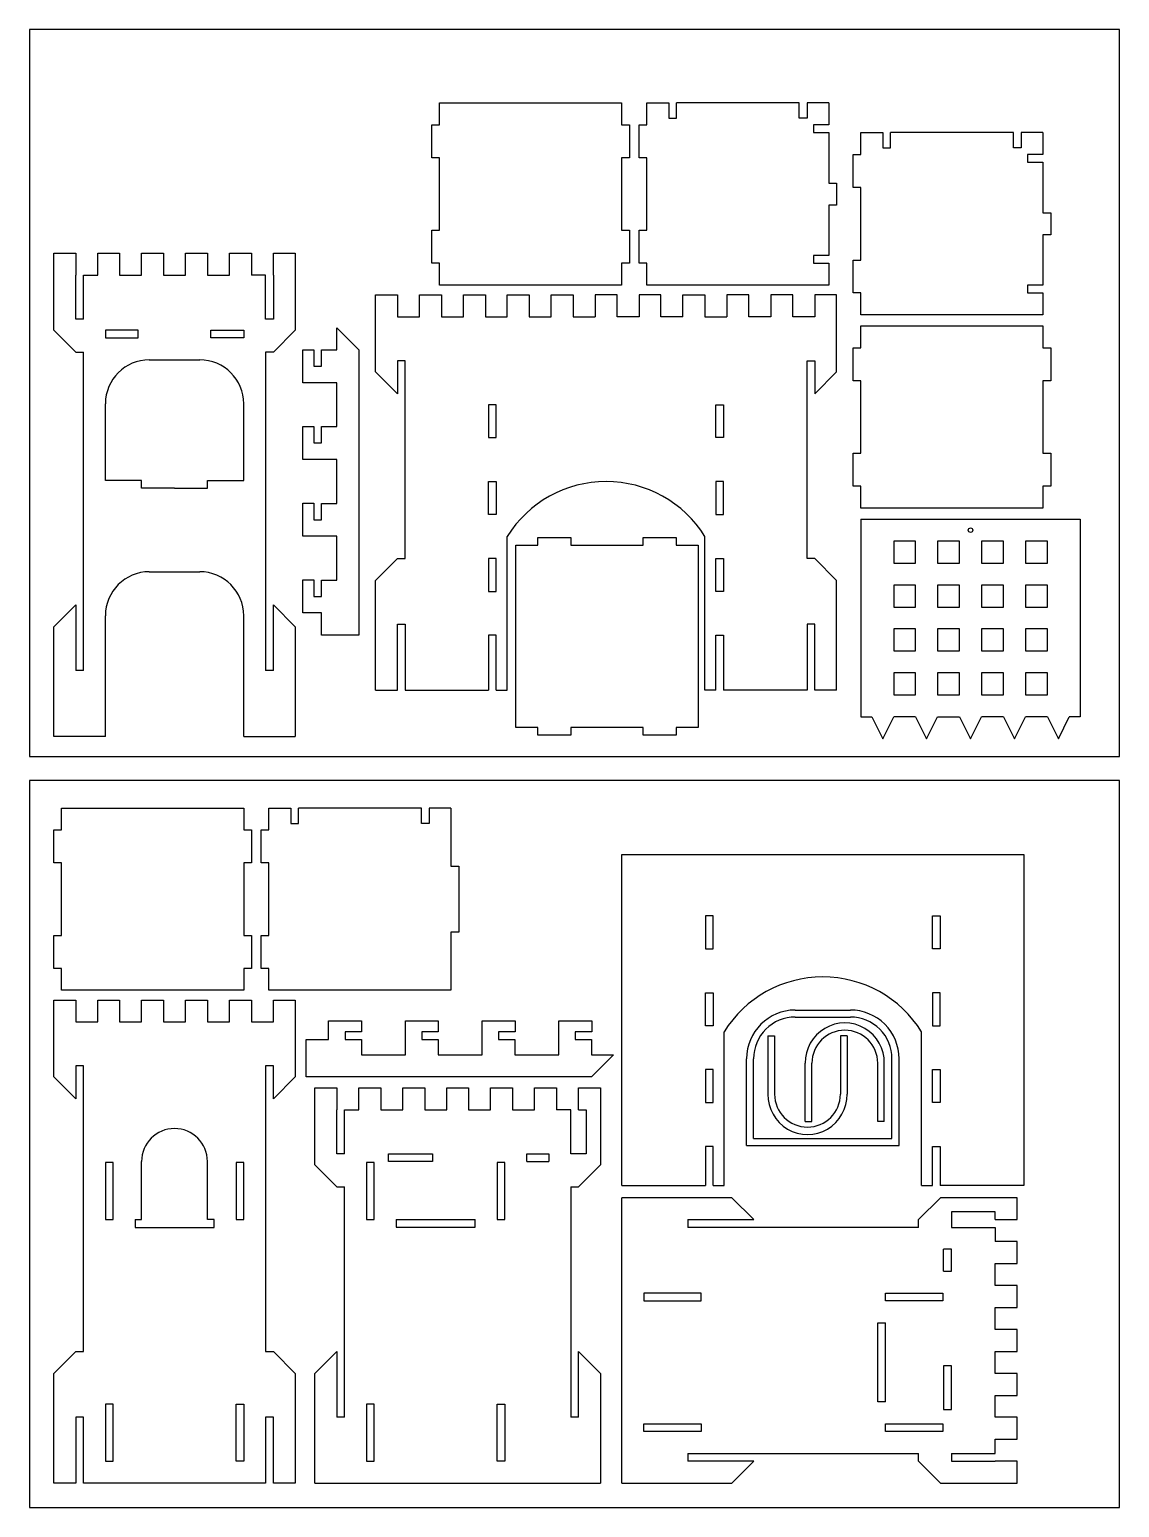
# Model space of a CAD drawing. Header units: millimetres. Extents: x 0 to 2173, y 0 to 1684.
# Drawn here: x 1465 to 2173, y 0 to 961 of the extents above; entities that cross this region are included whole.
import ezdxf

# ---------------------------------------------------------------- set-up
doc = ezdxf.new("R2010")
doc.units = ezdxf.units.MM
doc.layers.get('0').update_dxf_attribs({"color": 1})
doc.layers.add('Marco', color=5, linetype='Continuous')

msp = doc.modelspace()

# ---------------------------------------------------------------- linework, layer by layer
for p, q in [((1731.06, 898.7), (1731.06, 912.98)), ((1731.06, 912.98), (1849.56, 912.98)), ((1849.56, 912.98), (1849.56, 898.7)), ((1865.85, 898.7), (1865.85, 912.98)), ((1865.85, 912.98), (1880.13, 912.98)), ((1880.13, 912.98), (1880.13, 902.99)), ((1885.12, 902.99), (1885.12, 912.98)), ((1965.07, 912.98), (1885.12, 912.98)), ((1965.07, 902.99), (1965.07, 912.98)), ((1984.35, 912.98), (1970.07, 912.98)), ((1970.07, 912.98), (1970.07, 902.99)), ((1984.35, 912.98), (1984.35, 898.7)), ((1726.06, 877.29), (1726.06, 898.7)), ((1726.06, 898.7), (1731.06, 898.7)), ((1849.56, 898.7), (1854.55, 898.7)), ((1854.55, 898.7), (1854.55, 877.29)), ((1860.85, 877.29), (1860.85, 898.7)), ((1860.85, 898.7), (1865.85, 898.7)), ((1880.13, 902.99), (1885.12, 902.99)), ((1970.07, 902.99), (1965.07, 902.99)), ((1984.35, 898.7), (1974.35, 898.7)), ((1974.35, 898.7), (1974.35, 893.71)), ((1974.35, 893.71), (1984.35, 893.71)), ((1984.35, 893.71), (1984.35, 860.87)), ((2005, 879.37), (2005, 893.65)), ((2005, 893.65), (2019.28, 893.65)), ((2019.28, 893.65), (2019.28, 883.65)), ((2024.28, 883.65), (2024.28, 893.65)), ((2104.23, 893.65), (2024.28, 893.65)), ((2104.23, 883.65), (2104.23, 893.65)), ((2123.5, 893.65), (2109.22, 893.65)), ((2109.22, 893.65), (2109.22, 883.65)), ((2123.5, 893.65), (2123.5, 879.37)), ((1731.06, 877.29), (1726.06, 877.29)), ((1731.06, 830.18), (1731.06, 877.29)), ((1854.55, 877.29), (1849.56, 877.29)), ((1849.56, 877.29), (1849.56, 830.18)), ((1865.85, 877.29), (1860.85, 877.29)), ((1865.85, 830.18), (1865.85, 877.29)), ((2000.01, 857.95), (2000.01, 879.37)), ((2000.01, 879.37), (2005, 879.37)), ((2019.28, 883.65), (2024.28, 883.65)), ((2109.22, 883.65), (2104.23, 883.65)), ((2123.5, 879.37), (2113.51, 879.37)), ((2113.51, 879.37), (2113.51, 874.37)), ((2113.51, 874.37), (2123.5, 874.37)), ((2123.5, 874.37), (2123.5, 841.54)), ((1984.35, 860.87), (1989.34, 860.87)), ((1989.34, 860.87), (1989.34, 846.59)), ((2005, 857.95), (2000.01, 857.95)), ((2005, 810.84), (2005, 857.95)), ((1989.34, 846.59), (1984.35, 846.59)), ((1984.35, 846.59), (1984.35, 813.76)), ((2123.5, 841.54), (2128.5, 841.54)), ((2128.5, 841.54), (2128.5, 827.26)), ((1726.06, 808.76), (1726.06, 830.18)), ((1726.06, 830.18), (1731.06, 830.18)), ((1849.56, 830.18), (1854.55, 830.18)), ((1854.55, 830.18), (1854.55, 808.76)), ((1860.85, 808.76), (1860.85, 830.18)), ((1860.85, 830.18), (1865.85, 830.18)), ((2128.5, 827.26), (2123.5, 827.26)), ((2123.5, 827.26), (2123.5, 794.42)), ((1480.31, 765.24), (1480.31, 815.21)), ((1480.31, 815.21), (1494.59, 815.21)), ((1494.59, 815.21), (1494.59, 800.93)), ((1508.87, 800.93), (1508.87, 815.21)), ((1508.87, 815.21), (1523.14, 815.21)), ((1523.14, 815.21), (1523.14, 800.93)), ((1537.42, 800.93), (1537.42, 815.21)), ((1537.42, 815.21), (1551.7, 815.21)), ((1551.7, 815.21), (1551.7, 800.93)), ((1565.97, 800.93), (1565.97, 815.21)), ((1565.97, 815.21), (1580.25, 815.21)), ((1580.25, 815.21), (1580.25, 800.93)), ((1594.53, 800.93), (1594.53, 815.21)), ((1594.53, 815.21), (1608.8, 815.21)), ((1608.8, 815.21), (1608.8, 800.93)), ((1623.08, 800.93), (1623.08, 815.21)), ((1623.08, 815.21), (1637.36, 815.21)), ((1637.36, 815.21), (1637.36, 765.24)), ((1731.06, 808.76), (1726.06, 808.76)), ((1731.06, 794.48), (1731.06, 808.76)), ((1854.55, 808.76), (1849.56, 808.76)), ((1849.56, 808.76), (1849.56, 794.48)), ((1865.85, 808.76), (1860.85, 808.76)), ((1865.85, 794.48), (1865.85, 808.76)), ((1984.35, 813.76), (1974.35, 813.76)), ((1974.35, 813.76), (1974.35, 808.76)), ((1974.35, 808.76), (1984.35, 808.76)), ((1984.35, 808.76), (1984.35, 794.48)), ((2000.01, 789.43), (2000.01, 810.84)), ((2000.01, 810.84), (2005, 810.84)), ((1494.59, 772.38), (1494.59, 800.93)), ((1499.59, 772.38), (1499.59, 800.93)), ((1499.59, 800.93), (1508.87, 800.93)), ((1523.14, 800.93), (1537.42, 800.93)), ((1551.7, 800.93), (1565.97, 800.93)), ((1580.25, 800.93), (1594.53, 800.93)), ((1618.08, 800.93), (1608.8, 800.93)), ((1618.08, 772.38), (1618.08, 800.93)), ((1623.08, 800.93), (1623.08, 772.38)), ((1689.53, 738.22), (1689.53, 788.19)), ((1689.53, 788.19), (1703.81, 788.19)), ((1703.81, 788.19), (1703.81, 773.91)), ((1718.09, 773.91), (1718.09, 788.19)), ((1718.09, 788.19), (1732.36, 788.19)), ((1849.56, 794.48), (1731.06, 794.48)), ((1732.36, 788.19), (1732.36, 773.91)), ((1746.64, 773.91), (1746.64, 788.19)), ((1746.64, 788.19), (1760.92, 788.19)), ((1760.92, 788.19), (1760.92, 773.91)), ((1775.19, 773.91), (1775.19, 788.19)), ((1775.19, 788.19), (1789.47, 788.19)), ((1789.47, 788.19), (1789.47, 773.91)), ((1803.75, 773.91), (1803.75, 788.19)), ((1803.75, 788.19), (1818.02, 788.19)), ((1818.02, 788.19), (1818.02, 773.91)), ((1846.58, 788.19), (1832.3, 788.19)), ((1832.3, 788.19), (1832.3, 773.91)), ((1846.58, 773.91), (1846.58, 788.19)), ((1875.13, 788.19), (1860.85, 788.19)), ((1860.85, 788.19), (1860.85, 773.91)), ((1984.35, 794.48), (1865.85, 794.48)), ((1875.13, 773.91), (1875.13, 788.19)), ((1889.41, 773.91), (1889.41, 788.19)), ((1889.41, 788.19), (1903.68, 788.19)), ((1903.68, 788.19), (1903.68, 773.91)), ((1932.24, 788.19), (1917.96, 788.19)), ((1917.96, 788.19), (1917.96, 773.91)), ((1932.24, 773.91), (1932.24, 788.19)), ((1960.79, 788.19), (1946.51, 788.19)), ((1946.51, 788.19), (1946.51, 773.91)), ((1960.79, 773.91), (1960.79, 788.19)), ((1989.34, 788.19), (1975.07, 788.19)), ((1975.07, 788.19), (1975.07, 773.91)), ((1989.34, 738.22), (1989.34, 788.19)), ((2005, 789.43), (2000.01, 789.43)), ((2005, 775.15), (2005, 789.43)), ((2123.5, 794.42), (2113.51, 794.42)), ((2113.51, 794.42), (2113.51, 789.43)), ((2113.51, 789.43), (2123.5, 789.43)), ((2123.5, 789.43), (2123.5, 775.15)), ((1499.59, 772.38), (1494.59, 772.38)), ((1623.08, 772.38), (1618.08, 772.38)), ((1703.81, 773.91), (1718.09, 773.91)), ((1732.36, 773.91), (1746.64, 773.91)), ((1760.92, 773.91), (1775.19, 773.91)), ((1789.47, 773.91), (1803.75, 773.91)), ((1818.02, 773.91), (1832.3, 773.91)), ((1860.85, 773.91), (1846.58, 773.91)), ((1889.41, 773.91), (1875.13, 773.91)), ((1903.68, 773.91), (1917.96, 773.91)), ((1946.51, 773.91), (1932.24, 773.91)), ((1975.07, 773.91), (1960.79, 773.91)), ((2123.5, 775.15), (2005, 775.15)), ((1480.31, 765.24), (1494.59, 750.96)), ((1513.86, 765.24), (1513.86, 760.24)), ((1535.28, 765.24), (1513.86, 765.24)), ((1513.86, 760.24), (1535.28, 760.24)), ((1535.28, 760.24), (1535.28, 765.24)), ((1582.39, 760.24), (1582.39, 765.24)), ((1582.39, 765.24), (1603.81, 765.24)), ((1603.81, 760.24), (1582.39, 760.24)), ((1603.81, 765.24), (1603.81, 760.24)), ((1637.36, 765.24), (1623.08, 750.96)), ((1664.37, 752.4), (1664.37, 766.68)), ((1678.64, 752.4), (1664.37, 766.68)), ((2005, 753.73), (2005, 768.01)), ((2005, 768.01), (2123.5, 768.01)), ((2123.5, 768.01), (2123.5, 753.73)), ((1494.59, 750.96), (1499.59, 750.96)), ((1499.59, 543.95), (1499.59, 750.96)), ((1623.08, 750.96), (1618.08, 750.96)), ((1618.08, 750.96), (1618.08, 543.95)), ((1642.24, 731.08), (1642.24, 752.49)), ((1642.24, 752.49), (1649.38, 752.49)), ((1649.38, 752.49), (1649.38, 741.79)), ((1654.37, 741.79), (1654.37, 752.4)), ((1654.37, 752.4), (1664.37, 752.4)), ((1678.64, 752.4), (1678.64, 566.9)), ((2000.01, 732.32), (2000.01, 753.73)), ((2000.01, 753.73), (2005, 753.73)), ((2123.5, 753.73), (2128.5, 753.73)), ((2128.5, 753.73), (2128.5, 732.32)), ((1542.42, 745.96), (1575.25, 745.96)), ((1649.38, 741.79), (1654.37, 741.79)), ((1708.81, 745.36), (1703.81, 745.36)), ((1703.81, 745.36), (1703.81, 723.94)), ((1708.81, 616.87), (1708.81, 745.36)), ((1970.07, 616.87), (1970.07, 745.36)), ((1970.07, 745.36), (1975.07, 745.36)), ((1975.07, 745.36), (1975.07, 723.94)), ((1664.37, 731.08), (1642.24, 731.08)), ((1664.37, 702.53), (1664.37, 731.08)), ((1703.81, 723.94), (1689.53, 738.22)), ((1975.07, 723.94), (1989.34, 738.22)), ((2005, 732.32), (2000.01, 732.32)), ((2005, 685.21), (2005, 732.32)), ((2128.5, 732.32), (2123.5, 732.32)), ((2123.5, 732.32), (2123.5, 685.21)), ((1513.86, 667.44), (1513.86, 717.41)), ((1603.81, 667.44), (1603.81, 717.41)), ((1768.06, 716.8), (1763.06, 716.8)), ((1763.06, 716.8), (1763.06, 695.39)), ((1768.06, 695.39), (1768.06, 716.8)), ((1910.82, 695.39), (1910.82, 716.8)), ((1910.82, 716.8), (1915.82, 716.8)), ((1915.82, 716.8), (1915.82, 695.39)), ((1642.24, 681.21), (1642.24, 702.62)), ((1642.24, 702.62), (1649.38, 702.62)), ((1649.38, 702.62), (1649.38, 691.91)), ((1654.37, 691.91), (1654.37, 702.53)), ((1654.37, 702.53), (1664.37, 702.53)), ((1649.38, 691.91), (1654.37, 691.91)), ((1763.06, 695.39), (1768.06, 695.39)), ((1915.82, 695.39), (1910.82, 695.39)), ((2000.01, 663.79), (2000.01, 685.21)), ((2000.01, 685.21), (2005, 685.21)), ((2123.5, 685.21), (2128.5, 685.21)), ((2128.5, 685.21), (2128.5, 663.79)), ((1664.37, 681.21), (1642.24, 681.21)), ((1664.37, 652.65), (1664.37, 681.21)), ((1537.42, 667.44), (1513.86, 667.44)), ((1537.42, 662.45), (1537.42, 667.44)), ((1580.25, 662.45), (1580.25, 667.44)), ((1580.25, 667.44), (1603.81, 667.44)), ((1763.06, 645.42), (1763.06, 666.83)), ((1763.06, 666.83), (1768.06, 666.83)), ((1768.06, 666.83), (1768.06, 645.42)), ((1915.82, 666.83), (1910.82, 666.83)), ((1910.82, 666.83), (1910.82, 645.42)), ((1915.82, 645.42), (1915.82, 666.83)), ((2005, 663.79), (2000.01, 663.79)), ((2005, 649.51), (2005, 663.79)), ((2128.5, 663.79), (2123.5, 663.79)), ((2123.5, 663.79), (2123.5, 649.51)), ((1558.83, 662.45), (1537.42, 662.45)), ((1558.83, 662.45), (1580.25, 662.45)), ((1642.24, 631.33), (1642.24, 652.75)), ((1642.24, 652.75), (1649.38, 652.75)), ((1649.38, 652.75), (1649.38, 642.04)), ((1654.37, 642.04), (1654.37, 652.65)), ((1654.37, 652.65), (1664.37, 652.65)), ((1768.06, 645.42), (1763.06, 645.42)), ((1910.82, 645.42), (1915.82, 645.42)), ((2123.5, 649.51), (2005, 649.51)), ((1649.38, 642.04), (1654.37, 642.04)), ((2005, 642.38), (2147.77, 642.38)), ((2005, 642.38), (2005, 513.89)), ((2147.77, 642.38), (2147.77, 513.89)), ((1664.37, 631.33), (1642.24, 631.33)), ((1664.37, 602.78), (1664.37, 631.33)), ((1775.19, 531.21), (1775.19, 631.14)), ((1780.72, 506.96), (1780.72, 625.46)), ((1780.72, 625.46), (1795, 625.46)), ((1795, 625.46), (1795, 630.45)), ((1795, 630.45), (1816.42, 630.45)), ((1816.42, 630.45), (1816.42, 625.46)), ((1816.42, 625.46), (1863.53, 625.46)), ((1863.53, 625.46), (1863.53, 630.45)), ((1863.53, 630.45), (1884.94, 630.45)), ((1884.94, 630.45), (1884.94, 625.46)), ((1884.94, 625.46), (1899.22, 625.46)), ((1899.22, 625.46), (1899.22, 506.96)), ((1903.68, 531.21), (1903.68, 631.14)), ((2040.69, 628.1), (2026.42, 628.1)), ((2026.42, 628.1), (2026.42, 613.82)), ((2040.69, 613.82), (2040.69, 628.1)), ((2069.25, 628.1), (2054.97, 628.1)), ((2054.97, 628.1), (2054.97, 613.82)), ((2069.25, 613.82), (2069.25, 628.1)), ((2097.8, 628.1), (2083.52, 628.1)), ((2083.52, 628.1), (2083.52, 613.82)), ((2097.8, 613.82), (2097.8, 628.1)), ((2126.35, 628.1), (2112.08, 628.1)), ((2112.08, 628.1), (2112.08, 613.82)), ((2126.35, 613.82), (2126.35, 628.1)), ((1689.53, 602.59), (1703.81, 616.87)), ((1703.81, 616.87), (1708.81, 616.87)), ((1768.06, 616.87), (1763.06, 616.87)), ((1763.06, 616.87), (1763.06, 595.45)), ((1768.06, 595.45), (1768.06, 616.87)), ((1910.82, 595.45), (1910.82, 616.87)), ((1910.82, 616.87), (1915.82, 616.87)), ((1915.82, 616.87), (1915.82, 595.45)), ((1975.07, 616.87), (1970.07, 616.87)), ((1989.34, 602.59), (1975.07, 616.87)), ((1542.42, 608.19), (1575.25, 608.19)), ((2026.42, 613.82), (2040.69, 613.82)), ((2054.97, 613.82), (2069.25, 613.82)), ((2083.52, 613.82), (2097.8, 613.82)), ((2112.08, 613.82), (2126.35, 613.82)), ((1642.24, 581.46), (1642.24, 602.87)), ((1642.24, 602.87), (1649.38, 602.87)), ((1649.38, 602.87), (1649.38, 592.17)), ((1654.37, 592.17), (1654.37, 602.78)), ((1654.37, 602.78), (1664.37, 602.78)), ((1689.53, 531.21), (1689.53, 602.59)), ((1989.34, 531.21), (1989.34, 602.59)), ((2040.69, 599.55), (2026.42, 599.55)), ((2026.42, 599.55), (2026.42, 585.27)), ((2040.69, 585.27), (2040.69, 599.55)), ((2069.25, 599.55), (2054.97, 599.55)), ((2054.97, 599.55), (2054.97, 585.27)), ((2069.25, 585.27), (2069.25, 599.55)), ((2097.8, 599.55), (2083.52, 599.55)), ((2083.52, 599.55), (2083.52, 585.27)), ((2097.8, 585.27), (2097.8, 599.55)), ((2126.35, 599.55), (2112.08, 599.55)), ((2112.08, 599.55), (2112.08, 585.27)), ((2126.35, 585.27), (2126.35, 599.55)), ((1494.59, 586.78), (1480.31, 572.5)), ((1494.59, 586.78), (1494.59, 543.95)), ((1623.08, 543.95), (1623.08, 586.78)), ((1623.08, 586.78), (1637.36, 572.5)), ((1649.38, 592.17), (1654.37, 592.17)), ((1763.06, 595.45), (1768.06, 595.45)), ((1915.82, 595.45), (1910.82, 595.45)), ((1513.86, 501.12), (1513.86, 579.64)), ((1603.81, 501.12), (1603.81, 579.64)), ((1654.37, 581.46), (1642.24, 581.46)), ((1654.37, 566.9), (1654.37, 581.46)), ((2026.42, 585.27), (2040.69, 585.27)), ((2054.97, 585.27), (2069.25, 585.27)), ((2083.52, 585.27), (2097.8, 585.27)), ((2112.08, 585.27), (2126.35, 585.27)), ((1480.31, 501.12), (1480.31, 572.5)), ((1637.36, 572.5), (1637.36, 501.12)), ((1678.64, 566.9), (1654.37, 566.9)), ((1703.81, 531.21), (1703.81, 574.04)), ((1703.81, 574.04), (1708.81, 574.04)), ((1708.81, 574.04), (1708.81, 531.21)), ((1768.06, 566.9), (1763.06, 566.9)), ((1763.06, 566.9), (1763.06, 531.21)), ((1768.06, 531.21), (1768.06, 566.9)), ((1910.82, 531.21), (1910.82, 566.9)), ((1910.82, 566.9), (1915.82, 566.9)), ((1915.82, 566.9), (1915.82, 531.21)), ((1975.07, 574.04), (1970.07, 574.04)), ((1970.07, 574.04), (1970.07, 531.21)), ((1975.07, 531.21), (1975.07, 574.04)), ((2040.69, 570.99), (2026.42, 570.99)), ((2026.42, 570.99), (2026.42, 556.72)), ((2040.69, 556.72), (2040.69, 570.99)), ((2069.25, 570.99), (2054.97, 570.99)), ((2054.97, 570.99), (2054.97, 556.72)), ((2069.25, 556.72), (2069.25, 570.99)), ((2097.8, 570.99), (2083.52, 570.99)), ((2083.52, 570.99), (2083.52, 556.72)), ((2097.8, 556.72), (2097.8, 570.99)), ((2126.35, 570.99), (2112.08, 570.99)), ((2112.08, 570.99), (2112.08, 556.72)), ((2126.35, 556.72), (2126.35, 570.99)), ((2026.42, 556.72), (2040.69, 556.72)), ((2054.97, 556.72), (2069.25, 556.72)), ((2083.52, 556.72), (2097.8, 556.72)), ((2112.08, 556.72), (2126.35, 556.72)), ((1499.59, 543.95), (1494.59, 543.95)), ((1623.08, 543.95), (1618.08, 543.95)), ((2040.69, 542.44), (2026.42, 542.44)), ((2026.42, 542.44), (2026.42, 528.16)), ((2040.69, 528.16), (2040.69, 542.44)), ((2069.25, 542.44), (2054.97, 542.44)), ((2054.97, 542.44), (2054.97, 528.16)), ((2069.25, 528.16), (2069.25, 542.44)), ((2097.8, 542.44), (2083.52, 542.44)), ((2083.52, 542.44), (2083.52, 528.16)), ((2097.8, 528.16), (2097.8, 542.44)), ((2126.35, 542.44), (2112.08, 542.44)), ((2112.08, 542.44), (2112.08, 528.16)), ((2126.35, 528.16), (2126.35, 542.44)), ((1689.53, 531.21), (1703.81, 531.21)), ((1708.81, 531.21), (1763.06, 531.21)), ((1768.06, 531.21), (1775.19, 531.21)), ((1910.82, 531.21), (1903.68, 531.21)), ((1970.07, 531.21), (1915.82, 531.21)), ((1989.34, 531.21), (1975.07, 531.21)), ((2026.42, 528.16), (2040.69, 528.16)), ((2054.97, 528.16), (2069.25, 528.16)), ((2083.52, 528.16), (2097.8, 528.16)), ((2112.08, 528.16), (2126.35, 528.16)), ((2005, 513.89), (2012.14, 513.89)), ((2012.14, 513.89), (2019.28, 499.61)), ((2019.28, 499.61), (2026.42, 513.89)), ((2040.69, 513.89), (2026.42, 513.89)), ((2040.69, 513.89), (2047.83, 499.61)), ((2047.83, 499.61), (2054.97, 513.89)), ((2054.97, 513.89), (2069.25, 513.89)), ((2069.25, 513.89), (2076.39, 499.61)), ((2076.39, 499.61), (2083.52, 513.89)), ((2097.8, 513.89), (2083.52, 513.89)), ((2097.8, 513.89), (2104.94, 499.61)), ((2104.94, 499.61), (2112.08, 513.89)), ((2126.35, 513.89), (2112.08, 513.89)), ((2126.35, 513.89), (2133.49, 499.61)), ((2133.49, 499.61), (2140.63, 513.89)), ((2147.77, 513.89), (2140.63, 513.89)), ((1513.86, 501.12), (1480.31, 501.12)), ((1603.81, 501.12), (1637.36, 501.12)), ((1795, 506.96), (1780.72, 506.96)), ((1795, 501.96), (1795, 506.96)), ((1816.42, 501.96), (1795, 501.96)), ((1863.53, 506.96), (1816.42, 506.96)), ((1816.42, 506.96), (1816.42, 501.96)), ((1863.53, 501.96), (1863.53, 506.96)), ((1884.94, 501.96), (1863.53, 501.96)), ((1899.22, 506.96), (1884.94, 506.96)), ((1884.94, 506.96), (1884.94, 501.96)), ((1485.31, 440.35), (1485.31, 454.63)), ((1485.31, 454.63), (1603.81, 454.63)), ((1603.81, 454.63), (1603.81, 440.35)), ((1620.1, 440.35), (1620.1, 454.63)), ((1620.1, 454.63), (1634.37, 454.63)), ((1634.37, 454.63), (1634.37, 444.64)), ((1639.37, 444.64), (1639.37, 454.63)), ((1719.32, 454.63), (1639.37, 454.63)), ((1719.32, 444.64), (1719.32, 454.63)), ((1738.59, 454.63), (1724.32, 454.63)), ((1724.32, 454.63), (1724.32, 444.64)), ((1738.59, 454.63), (1738.59, 416.8)), ((1634.37, 444.64), (1639.37, 444.64)), ((1724.32, 444.64), (1719.32, 444.64)), ((1480.31, 418.94), (1480.31, 440.35)), ((1480.31, 440.35), (1485.31, 440.35)), ((1603.81, 440.35), (1608.8, 440.35)), ((1608.8, 440.35), (1608.8, 418.94)), ((1615.1, 418.94), (1615.1, 440.35)), ((1615.1, 440.35), (1620.1, 440.35)), ((1849.72, 209.32), (1849.77, 424.32)), ((1849.77, 424.32), (2110.98, 424.32)), ((2110.98, 424.32), (2110.98, 209.32)), ((1485.31, 418.94), (1480.31, 418.94)), ((1485.31, 371.83), (1485.31, 418.94)), ((1608.8, 418.94), (1603.81, 418.94)), ((1603.81, 418.94), (1603.81, 371.83)), ((1620.1, 418.94), (1615.1, 418.94)), ((1620.1, 371.83), (1620.1, 418.94)), ((1738.59, 416.8), (1743.59, 416.8)), ((1743.59, 416.8), (1743.59, 373.97)), ((1908.96, 384.49), (1903.97, 384.49)), ((1903.97, 384.49), (1903.97, 363.08)), ((1908.96, 363.08), (1908.96, 384.49)), ((2051.73, 363.08), (2051.73, 384.49)), ((2051.73, 384.49), (2056.73, 384.49)), ((2056.73, 384.49), (2056.73, 363.08)), ((1480.31, 350.41), (1480.31, 371.83)), ((1480.31, 371.83), (1485.31, 371.83)), ((1603.81, 371.83), (1608.8, 371.83)), ((1608.8, 371.83), (1608.8, 350.41)), ((1615.1, 350.41), (1615.1, 371.83)), ((1615.1, 371.83), (1620.1, 371.83)), ((1743.59, 373.97), (1738.59, 373.97)), ((1738.59, 373.97), (1738.59, 336.13)), ((1903.97, 363.08), (1908.96, 363.08)), ((2056.73, 363.08), (2051.73, 363.08)), ((1485.31, 350.41), (1480.31, 350.41)), ((1485.31, 336.13), (1485.31, 350.41)), ((1608.8, 350.41), (1603.81, 350.41)), ((1603.81, 350.41), (1603.81, 336.13)), ((1620.1, 350.41), (1615.1, 350.41)), ((1620.1, 336.13), (1620.1, 350.41)), ((1480.31, 279.87), (1480.31, 329.83)), ((1480.31, 329.83), (1494.59, 329.83)), ((1603.81, 336.13), (1485.31, 336.13)), ((1494.59, 329.83), (1494.59, 315.56)), ((1508.87, 315.56), (1508.87, 329.83)), ((1508.87, 329.83), (1523.14, 329.83)), ((1523.14, 329.83), (1523.14, 315.56)), ((1537.42, 315.56), (1537.42, 329.83)), ((1537.42, 329.83), (1551.7, 329.83)), ((1551.7, 329.83), (1551.7, 315.56)), ((1565.97, 315.56), (1565.97, 329.83)), ((1565.97, 329.83), (1580.25, 329.83)), ((1580.25, 329.83), (1580.25, 315.56)), ((1594.53, 315.56), (1594.53, 329.83)), ((1594.53, 329.83), (1608.8, 329.83)), ((1608.8, 329.83), (1608.8, 315.56)), ((1738.59, 336.13), (1620.1, 336.13)), ((1623.08, 315.56), (1623.08, 329.83)), ((1623.08, 329.83), (1637.36, 329.83)), ((1637.36, 329.83), (1637.36, 279.87)), ((1903.97, 313.11), (1903.97, 334.53)), ((1903.97, 334.53), (1908.96, 334.53)), ((1908.96, 334.53), (1908.96, 313.11)), ((2056.73, 334.53), (2051.73, 334.53)), ((2051.73, 334.53), (2051.73, 313.11)), ((2056.73, 313.11), (2056.73, 334.53)), ((1962.45, 323.32), (1998.25, 323.32)), ((1962.45, 318.75), (1998.25, 318.75)), ((1494.59, 315.56), (1508.87, 315.56)), ((1523.14, 315.56), (1537.42, 315.56)), ((1551.7, 315.56), (1565.97, 315.56)), ((1580.25, 315.56), (1594.53, 315.56)), ((1608.8, 315.56), (1623.08, 315.56)), ((1659.05, 304.14), (1659.05, 316.27)), ((1659.05, 316.27), (1680.47, 316.27)), ((1680.47, 309.13), (1669.76, 309.13)), ((1669.76, 309.13), (1669.76, 304.14)), ((1680.47, 316.27), (1680.47, 309.13)), ((1708.93, 294.14), (1708.93, 316.27)), ((1708.93, 316.27), (1730.34, 316.27)), ((1730.34, 309.13), (1719.64, 309.13)), ((1719.64, 309.13), (1719.64, 304.14)), ((1730.34, 316.27), (1730.34, 309.13)), ((1758.8, 294.14), (1758.8, 316.27)), ((1758.8, 316.27), (1780.22, 316.27)), ((1780.22, 309.13), (1769.51, 309.13)), ((1769.51, 309.13), (1769.51, 304.14)), ((1780.22, 316.27), (1780.22, 309.13)), ((1808.68, 294.14), (1808.68, 316.27)), ((1808.68, 316.27), (1830.09, 316.27)), ((1830.09, 309.13), (1819.38, 309.13)), ((1819.38, 309.13), (1819.38, 304.14)), ((1830.09, 316.27), (1830.09, 309.13)), ((1908.96, 313.11), (1903.97, 313.11)), ((1916.1, 209.32), (1916.1, 309.15)), ((2044.59, 209.32), (2044.59, 309.15)), ((2051.73, 313.11), (2056.73, 313.11)), ((1644.49, 279.87), (1644.49, 304.14)), ((1644.49, 304.14), (1659.05, 304.14)), ((1669.76, 304.14), (1680.37, 304.14)), ((1680.37, 304.14), (1680.37, 294.14)), ((1719.64, 304.14), (1730.25, 304.14)), ((1730.25, 304.14), (1730.25, 294.14)), ((1769.51, 304.14), (1780.12, 304.14)), ((1780.12, 304.14), (1780.12, 294.14)), ((1819.38, 304.14), (1830, 304.14)), ((1830, 304.14), (1830, 294.14)), ((1944.7, 306.44), (1944.7, 268.61)), ((1944.7, 306.44), (1948.99, 306.44)), ((1948.99, 306.44), (1948.99, 268.61)), ((1996.1, 306.44), (1991.82, 306.44)), ((1991.82, 306.44), (1991.82, 268.61)), ((1996.1, 306.44), (1996.1, 268.61)), ((1680.37, 294.14), (1708.93, 294.14)), ((1730.25, 294.14), (1758.8, 294.14)), ((1780.12, 294.14), (1808.68, 294.14)), ((1830, 294.14), (1844.27, 294.14)), ((1830, 279.87), (1844.27, 294.14)), ((1930.81, 235.23), (1930.78, 291.68)), ((1935.38, 239.8), (1935.38, 291.68)), ((1968.94, 250.91), (1968.94, 288.75)), ((1973.22, 250.91), (1973.22, 288.75)), ((2016.05, 250.91), (2016.05, 288.75)), ((2020.33, 250.91), (2020.33, 288.75)), ((2025.32, 239.79), (2025.32, 291.68)), ((2029.89, 235.23), (2029.89, 291.68)), ((1480.31, 279.87), (1494.59, 265.59)), ((1499.59, 287), (1494.59, 287)), ((1494.59, 287), (1494.59, 265.59)), ((1499.59, 101.41), (1499.59, 287)), ((1623.08, 287), (1618.08, 287)), ((1618.08, 287), (1618.08, 101.41)), ((1623.08, 265.59), (1623.08, 287)), ((1637.36, 279.87), (1623.08, 265.59)), ((1830, 279.87), (1644.49, 279.87)), ((1908.96, 284.56), (1903.97, 284.56)), ((1903.97, 284.56), (1903.97, 263.14)), ((1908.96, 263.14), (1908.96, 284.56)), ((2051.73, 263.14), (2051.73, 284.56)), ((2051.73, 284.56), (2056.73, 284.56)), ((2056.73, 284.56), (2056.73, 263.14)), ((1650.14, 222.76), (1650.14, 272.73)), ((1650.14, 272.73), (1664.41, 272.73)), ((1664.41, 272.73), (1664.41, 258.45)), ((1678.69, 258.45), (1678.69, 272.73)), ((1678.69, 272.73), (1692.97, 272.73)), ((1692.97, 272.73), (1692.97, 258.45)), ((1707.24, 258.45), (1707.24, 272.73)), ((1707.24, 272.73), (1721.52, 272.73)), ((1721.52, 272.73), (1721.52, 258.45)), ((1735.8, 258.45), (1735.8, 272.73)), ((1735.8, 272.73), (1750.07, 272.73)), ((1750.07, 272.73), (1750.07, 258.45)), ((1764.35, 258.45), (1764.35, 272.73)), ((1764.35, 272.73), (1778.63, 272.73)), ((1778.63, 272.73), (1778.63, 258.45)), ((1792.9, 258.45), (1792.9, 272.73)), ((1792.9, 272.73), (1807.18, 272.73)), ((1807.18, 272.73), (1807.18, 258.45)), ((1821.46, 258.45), (1821.46, 272.73)), ((1821.46, 272.73), (1835.73, 272.73)), ((1835.73, 272.73), (1835.73, 222.76)), ((1903.97, 263.14), (1908.96, 263.14)), ((2056.73, 263.14), (2051.73, 263.14)), ((1664.41, 229.9), (1664.41, 258.45)), ((1669.41, 229.9), (1669.41, 258.45)), ((1669.41, 258.45), (1678.69, 258.45)), ((1692.97, 258.45), (1707.24, 258.45)), ((1721.52, 258.45), (1735.8, 258.45)), ((1750.07, 258.45), (1764.35, 258.45)), ((1778.63, 258.45), (1792.9, 258.45)), ((1816.46, 258.45), (1807.18, 258.45)), ((1816.46, 229.9), (1816.46, 258.45)), ((1821.46, 258.45), (1826.45, 258.45)), ((1826.45, 258.45), (1826.45, 229.9)), ((1968.94, 250.91), (1973.22, 250.91)), ((2020.33, 250.91), (2016.05, 250.91)), ((1908.96, 234.59), (1903.97, 234.59)), ((1903.97, 234.59), (1903.97, 209.32)), ((1908.96, 209.32), (1908.96, 234.59)), ((1930.81, 235.23), (2029.89, 235.23)), ((1935.38, 239.8), (2025.32, 239.79)), ((2051.73, 209.32), (2051.73, 234.59)), ((2051.73, 234.59), (2056.73, 234.59)), ((2056.73, 234.59), (2056.73, 209.32)), ((1518.86, 224.19), (1513.86, 224.19)), ((1513.86, 224.19), (1513.86, 187.07)), ((1518.86, 187.07), (1518.86, 224.19)), ((1537.42, 187.07), (1537.42, 224.9)), ((1580.25, 187.07), (1580.25, 224.9)), ((1603.81, 224.19), (1598.81, 224.19)), ((1598.81, 224.19), (1598.81, 187.07)), ((1603.81, 187.07), (1603.81, 224.19)), ((1650.14, 222.76), (1664.41, 208.48)), ((1669.41, 229.9), (1664.41, 229.9)), ((1688.68, 224.27), (1683.69, 224.27)), ((1683.69, 224.27), (1683.69, 187.16)), ((1688.68, 187.16), (1688.68, 224.27)), ((1697.96, 229.9), (1726.52, 229.9)), ((1697.96, 224.9), (1697.96, 229.9)), ((1726.52, 224.9), (1697.96, 224.9)), ((1726.52, 229.9), (1726.52, 224.9)), ((1773.63, 224.27), (1768.63, 224.27)), ((1768.63, 224.27), (1768.63, 187.16)), ((1773.63, 187.16), (1773.63, 224.27)), ((1787.91, 224.9), (1787.91, 229.9)), ((1787.91, 229.9), (1802.18, 229.9)), ((1787.91, 224.9), (1802.18, 224.9)), ((1802.18, 229.9), (1802.18, 224.9)), ((1821.46, 229.9), (1816.46, 229.9)), ((1826.45, 229.9), (1821.46, 229.9)), ((1835.73, 222.76), (1821.46, 208.48)), ((1664.41, 208.48), (1669.41, 208.48)), ((1669.41, 58.58), (1669.41, 208.48)), ((1816.46, 208.48), (1816.46, 58.58)), ((1816.46, 208.48), (1821.46, 208.48)), ((1849.72, 209.32), (1903.97, 209.32)), ((1908.96, 209.32), (1916.1, 209.32)), ((2044.59, 209.32), (2051.73, 209.32)), ((2110.98, 209.32), (2056.73, 209.32)), ((1921.15, 201.34), (1849.77, 201.34)), ((1849.77, 15.75), (1849.77, 201.34)), ((1935.43, 187.07), (1921.15, 201.34)), ((2056.78, 201.34), (2042.5, 187.07)), ((2106.75, 201.34), (2056.78, 201.34)), ((2106.75, 187.07), (2106.75, 201.34)), ((1513.86, 187.07), (1518.86, 187.07)), ((1533.14, 187.07), (1533.14, 182.07)), ((1533.14, 187.07), (1537.42, 187.07)), ((1584.53, 187.07), (1580.25, 187.07)), ((1584.53, 182.07), (1584.53, 187.07)), ((1598.81, 187.07), (1603.81, 187.07)), ((1683.69, 187.16), (1688.68, 187.16)), ((1702.96, 187.16), (1702.96, 182.16)), ((1702.96, 187.16), (1754.36, 187.16)), ((1754.36, 182.16), (1754.36, 187.16)), ((1768.63, 187.16), (1773.63, 187.16)), ((1892.6, 187.07), (1935.43, 187.07)), ((1892.6, 187.07), (1892.6, 182.07)), ((2042.5, 182.07), (2042.5, 187.07)), ((2092.47, 192.06), (2063.92, 192.06)), ((2063.92, 192.06), (2063.92, 187.07)), ((2063.92, 187.07), (2063.92, 182.07)), ((2092.47, 187.07), (2092.47, 192.06)), ((2092.47, 187.07), (2106.75, 187.07)), ((1533.14, 182.07), (1584.53, 182.07)), ((1702.96, 182.16), (1754.36, 182.16)), ((2042.5, 182.07), (1892.6, 182.07)), ((2063.92, 182.07), (2092.47, 182.07)), ((2092.47, 182.07), (2092.47, 172.79)), ((2063.92, 167.79), (2058.92, 167.79)), ((2058.92, 153.52), (2058.92, 167.79)), ((2063.92, 153.52), (2063.92, 167.79)), ((2106.75, 172.79), (2092.47, 172.79)), ((2106.75, 158.51), (2106.75, 172.79)), ((2092.47, 144.24), (2092.47, 158.51)), ((2092.47, 158.51), (2106.75, 158.51)), ((2058.92, 153.52), (2063.92, 153.52)), ((2106.75, 144.24), (2092.47, 144.24)), ((2106.75, 129.96), (2106.75, 144.24)), ((1892.6, 139.24), (1864.04, 139.24)), ((1864.04, 139.24), (1864.04, 134.24)), ((1901.16, 139.24), (1892.6, 139.24)), ((1901.16, 134.24), (1901.16, 139.24)), ((2021.18, 134.24), (2021.18, 139.24)), ((2021.18, 139.24), (2058.29, 139.24)), ((2058.29, 139.24), (2058.29, 134.24)), ((1864.04, 134.24), (1901.16, 134.24)), ((2058.29, 134.24), (2021.18, 134.24)), ((2092.47, 115.68), (2092.47, 129.96)), ((2092.47, 129.96), (2106.75, 129.96)), ((2016.18, 119.97), (2021.18, 119.97)), ((2016.18, 68.57), (2016.18, 119.97)), ((2021.18, 68.57), (2021.18, 119.97)), ((2106.75, 115.68), (2092.47, 115.68)), ((2106.75, 101.41), (2106.75, 115.68)), ((1494.59, 101.41), (1480.31, 87.13)), ((1494.59, 101.41), (1499.59, 101.41)), ((1618.08, 101.41), (1623.08, 101.41)), ((1623.08, 101.41), (1637.36, 87.13)), ((1664.41, 101.41), (1650.14, 87.13)), ((1664.41, 101.41), (1664.41, 58.58)), ((1821.46, 58.58), (1821.46, 101.41)), ((1821.46, 101.41), (1835.73, 87.13)), ((2092.47, 87.13), (2092.47, 101.41)), ((2092.47, 101.41), (2106.75, 101.41)), ((1480.31, 15.75), (1480.31, 87.13)), ((1637.36, 87.13), (1637.36, 15.75)), ((1650.14, 15.75), (1650.14, 87.13)), ((1835.73, 87.13), (1835.73, 15.75)), ((2063.92, 92.13), (2058.92, 92.13)), ((2058.92, 92.13), (2058.92, 63.57)), ((2063.92, 63.57), (2063.92, 92.13)), ((2106.75, 87.13), (2092.47, 87.13)), ((2106.75, 72.85), (2106.75, 87.13)), ((2021.18, 68.57), (2016.18, 68.57)), ((2092.47, 58.58), (2092.47, 72.85)), ((2092.47, 72.85), (2106.75, 72.85)), ((1499.59, 58.58), (1494.59, 58.58)), ((1494.59, 58.58), (1494.59, 15.75)), ((1499.59, 15.75), (1499.59, 58.58)), ((1518.86, 67.14), (1513.86, 67.14)), ((1513.86, 67.14), (1513.86, 58.58)), ((1513.86, 58.58), (1513.86, 30.02)), ((1518.86, 30.02), (1518.86, 67.14)), ((1598.81, 30.02), (1598.81, 67.14)), ((1598.81, 67.14), (1603.81, 67.14)), ((1603.81, 67.14), (1603.81, 58.58)), ((1603.81, 58.58), (1603.81, 30.02)), ((1623.08, 58.58), (1618.08, 58.58)), ((1618.08, 58.58), (1618.08, 15.75)), ((1623.08, 15.75), (1623.08, 58.58)), ((1669.41, 58.58), (1664.41, 58.58)), ((1688.68, 67.14), (1683.69, 67.14)), ((1683.69, 67.14), (1683.69, 58.58)), ((1683.69, 58.58), (1683.69, 30.02)), ((1688.68, 30.02), (1688.68, 67.14)), ((1768.63, 30.02), (1768.63, 67.14)), ((1768.63, 67.14), (1773.63, 67.14)), ((1773.63, 67.14), (1773.63, 58.58)), ((1773.63, 58.58), (1773.63, 30.02)), ((1821.46, 58.58), (1816.46, 58.58)), ((2058.92, 63.57), (2063.92, 63.57)), ((2106.75, 58.58), (2092.47, 58.58)), ((2106.75, 44.3), (2106.75, 58.58)), ((1864.04, 49.3), (1864.04, 54.29)), ((1864.04, 54.29), (1901.16, 54.29)), ((1892.6, 49.3), (1864.04, 49.3)), ((1901.16, 49.3), (1892.6, 49.3)), ((1901.16, 54.29), (1901.16, 49.3)), ((2021.18, 49.3), (2021.18, 54.29)), ((2021.18, 54.29), (2058.29, 54.29)), ((2058.29, 49.3), (2021.18, 49.3)), ((2058.29, 54.29), (2058.29, 49.3)), ((2092.47, 44.3), (2106.75, 44.3)), ((2092.47, 35.02), (2092.47, 44.3)), ((1513.86, 30.02), (1518.86, 30.02)), ((1603.81, 30.02), (1598.81, 30.02)), ((1683.69, 30.02), (1688.68, 30.02)), ((1773.63, 30.02), (1768.63, 30.02)), ((1892.6, 35.02), (2042.5, 35.02)), ((1892.6, 35.02), (1892.6, 30.02)), ((1935.43, 30.02), (1892.6, 30.02)), ((1935.43, 30.02), (1921.15, 15.75)), ((2042.5, 30.02), (2042.5, 35.02)), ((2056.78, 15.75), (2042.5, 30.02)), ((2063.92, 35.02), (2063.92, 30.02)), ((2063.92, 35.02), (2092.47, 35.02)), ((2063.92, 30.02), (2092.47, 30.02)), ((2106.75, 30.02), (2092.47, 30.02)), ((2106.75, 15.75), (2106.75, 30.02)), ((1494.59, 15.75), (1480.31, 15.75)), ((1618.08, 15.75), (1499.59, 15.75)), ((1637.36, 15.75), (1623.08, 15.75)), ((1650.14, 15.75), (1835.73, 15.75)), ((1849.77, 15.75), (1921.15, 15.75)), ((2056.78, 15.75), (2106.75, 15.75))]:
    msp.add_line(p, q)
msp.add_circle((2076.39, 635.24), 1.43)
for centre, radius, start, end in [((1542.42, 717.41), 28.55, 90, 180), ((1575.25, 717.41), 28.55, 0, 90), ((1839.44, 591.17), 75.67, 31.89079, 148.10921), ((1542.42, 579.64), 28.55, 90, 180), ((1575.25, 579.64), 28.55, 0, 90), ((1980.35, 269.17), 75.67, 31.89079, 148.10921), ((1962.51, 291.58), 31.73, 90.1228, 179.82452), ((1962.35, 291.78), 26.97, 89.78802, 180.21198), ((1998.38, 291.81), 31.51, 359.75956, 90.24044), ((1998.35, 291.78), 26.97, 359.78802, 90.21198), ((1994.64, 289.21), 25.7, 358.95715, 181.04285), ((1994.64, 288.75), 21.41, 0, 180), ((1970.4, 268.14), 25.7, 178.95715, 1.04285), ((1970.4, 268.61), 21.41, 180, 0), ((1558.83, 224.9), 21.41, 0, 180)]:
    msp.add_arc(centre, radius, start, end)
at = {"layer": 'Marco'}
for points in [[(1464.56, 488.19), (2173.22, 488.19), (2173.22, 960.63), (1464.56, 960.63)], [(1464.56, 0), (2173.22, 0), (2173.22, 472.44), (1464.56, 472.44)]]:
    msp.add_lwpolyline(points, close=True, dxfattribs=at)

doc.saveas('drawing.dxf')
